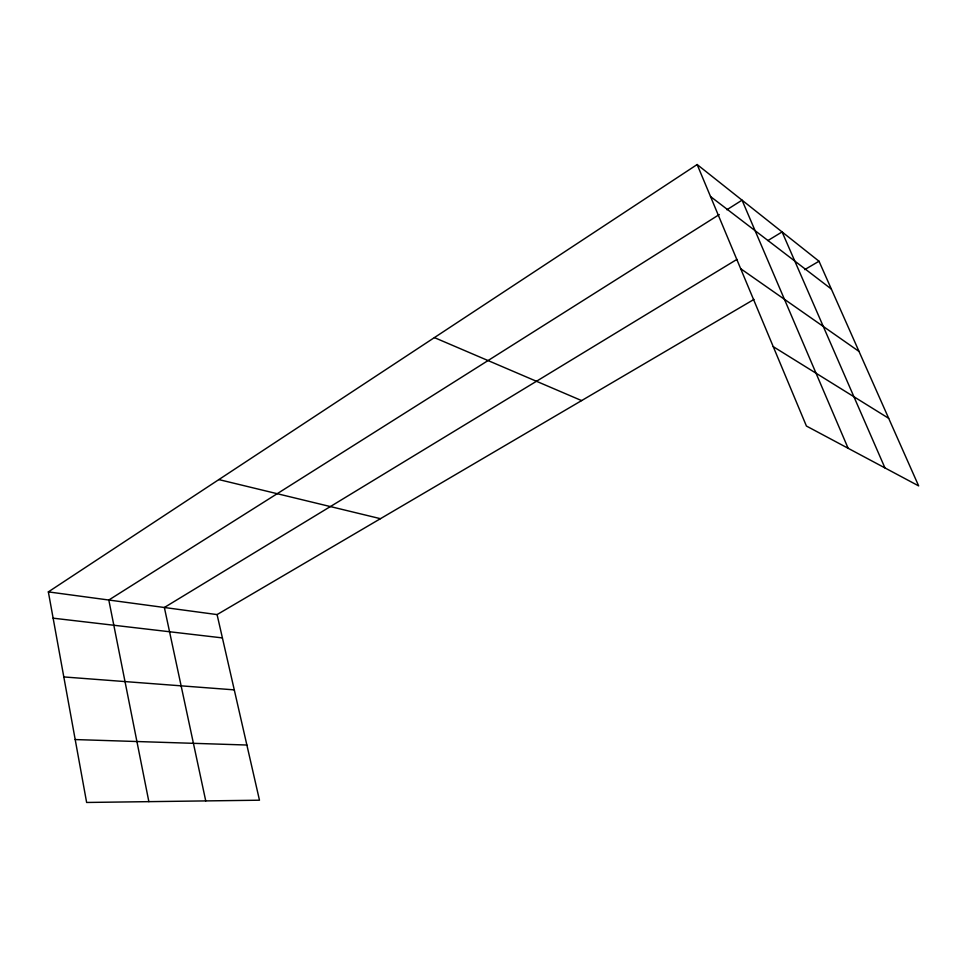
<?xml version="1.0" encoding="UTF-8"?>
<svg xmlns="http://www.w3.org/2000/svg" width="967" height="967" viewBox="0 0 967 967"><rect width="100%" height="100%" fill="white"/><g stroke="black" fill="none" stroke-linecap="round" stroke-linejoin="round"><path stroke-width="1.45" d="M48.35 591.889L217.079 614.589L259.482 800.205L86.631 802.465L48.35 591.889L697.147 164.535L819.013 261.235L918.65 485.893L806.418 426.036L697.147 164.535M719.279 214.553L108.812 600.024L148.858 801.643M726.87 209.766L742.052 200.169L848.119 448.277M736.902 259.41L164.366 607.494L205.741 800.906M767.883 240.565L782.085 231.935L884.95 467.919M217.079 614.589L753.97 299.419M804.701 269.636L819.013 261.235M75.196 739.562L246.875 745.025M63.81 676.936L234.28 689.87M53.137 618.179L222.398 637.906M218.844 479.584L380.442 518.687M434.401 337.604L581.602 400.592M773.237 346.645L888.673 418.312M740.674 268.705L859.01 351.432M710.515 196.543L831.342 289.048"/></g></svg>
